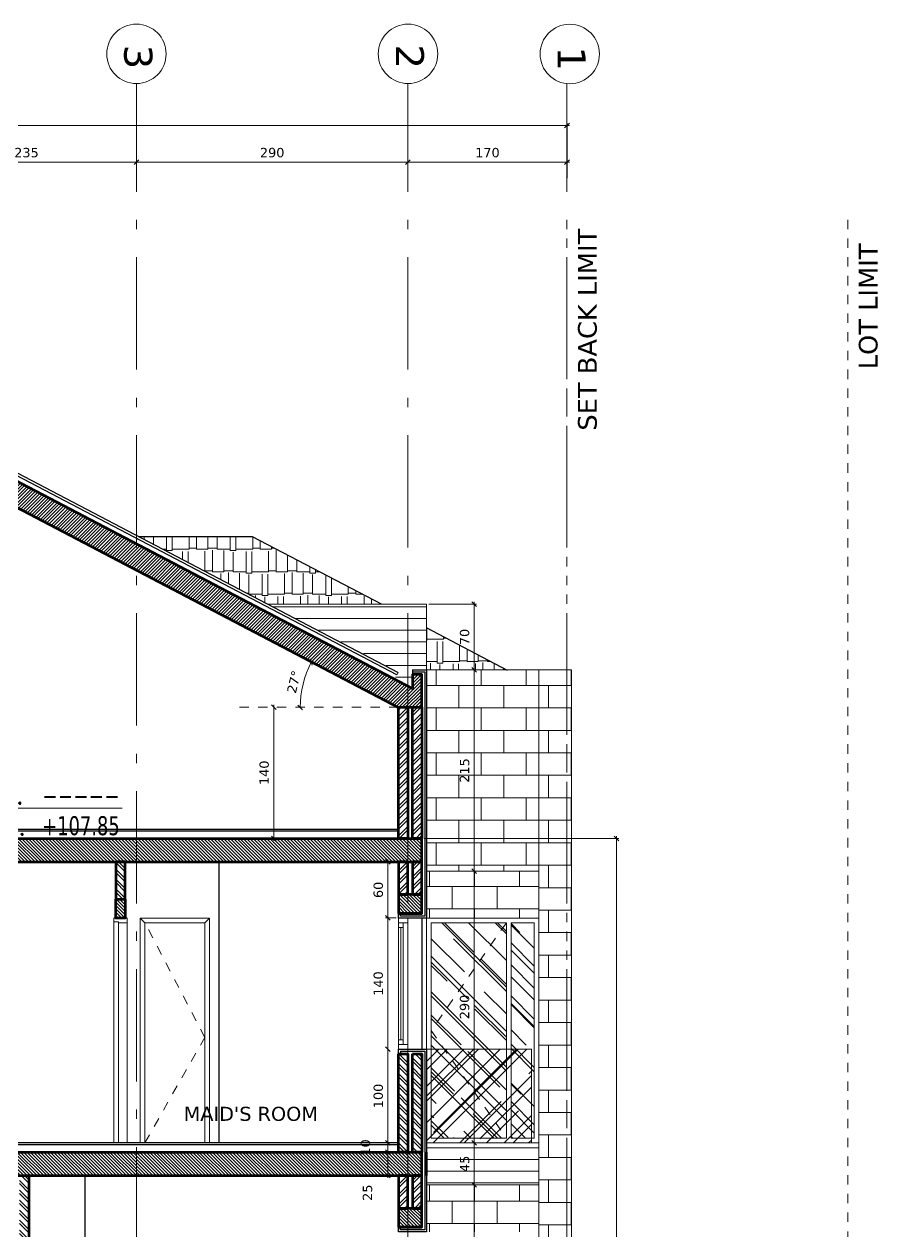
# Model space of a CAD drawing. Header units: inches. Extents: x -48 to 777, y -156 to 510.
# Drawn here: x 151.67 to 160.79, y 7.36 to 20.25 of the extents above; entities that cross this region are included whole.
import ezdxf
from ezdxf.enums import TextEntityAlignment as Align

# ---------------------------------------------------------------- set-up
doc = ezdxf.new("R2010")
doc.units = ezdxf.units.IN
doc.header["$MEASUREMENT"] = 0
for name, pattern in [('ACAD_ISO10W100', [18, 12, -3, 0, -3]), ('HIDDEN', [0.375, 0.25, -0.125]), ('NUHA', [1.45, 0.75, -0.25, 0.2, -0.25])]:
    doc.linetypes.add(name, pattern=pattern)
doc.layers.get('Defpoints').update_dxf_attribs({"lineweight": 5})
for name, color, linetype, lineweight in [('A-ANNOTATION', 34, 'Continuous', 5), ('A-AXIS ST', 251, 'ACAD_ISO10W100', 5), ('A-DIM', 9, 'Continuous', 5), ('A-DOORS', 38, 'Continuous', 20), ('A-HIDDEN', 254, 'HIDDEN', 5), ('A-PILLARS', 1, 'Continuous', 60), ('A-PROJECTION1', 6, 'Continuous', 30), ('A-SIGNS1', 20, 'Continuous', 15), ('A-SIGNS2', 30, 'Continuous', 15), ('A-TEXT', 50, 'Continuous', 15), ('A-WALLS', 7, 'Continuous', 60), ('A-WINDOWS', 4, 'Continuous', 20), ('C-STONE', 42, 'Continuous', 30), ('D-GLASS', 171, 'Continuous', 20), ('D-METAL', 156, 'Continuous', 20), ('D-STONE', 52, 'Continuous', 20), ('D-WOOD', 32, 'Continuous', 20), ('H-GLASS', 111, 'Continuous', 5), ('H-PILLARS', 61, 'Continuous', 5), ('H-WALLS', 51, 'Continuous', 5), ('H-WOOD', 26, 'Continuous', 5), ('Layer2', 4, 'Continuous', 20)]:
    doc.layers.add(name, color=color, linetype=linetype, lineweight=lineweight)
doc.layers.add('H-STONE', color=7, linetype='Continuous', lineweight=5, true_color=0xc8bd6a)
doc.layers.add('HH-DARK GREY', color=7, linetype='Continuous', lineweight=5, true_color=0x404040)
doc.styles.add('ROMAND', font='verdana.ttf')
doc.styles.add('ROMANS', font='romans__.ttf', dxfattribs={"height": 0.14})
doc.dimstyles.new('M-1.50', dxfattribs={"dimtxt": 0.1, "dimasz": 0.05, "dimexe": 0.025, "dimexo": 0.025, "dimgap": 0.05, "dimtad": 1, "dimlfac": 100, "dimrnd": 0.5, "dimzin": 9, "dimdsep": 46, "dimtxsty": 'ROMAND', "dimblk": 'OBLIQUE', "dimcen": 1, "dimdle": 0.025, "dimclrd": 256, "dimclre": 256, "dimclrt": 2, "dimadec": 0, "dimazin": 0, "dimtfac": 0.666667, "dimtmove": 2, "dimatfit": 3, "dimfxl": 0.04, "dimtolj": 1, "dimtzin": 5, "dimlwd": -1, "dimlwe": -1, "dimarcsym": 0})
pattern_1 = [(45, (-283.6008, -293.51525), (-0.053033009, 0.053033009), []), (45, (-283.565445, -293.51525), (-0.053033009, 0.053033009), [])]
pattern_2 = [(135, (-509.38157, 143.83294), (-0.053033009, -0.053033009), []), (135, (-509.38157, 143.8683), (-0.053033009, -0.053033009), [])]
pattern_3 = [(45, (0, -3.35), (-0.05303301, 0.05303301), []), (45, (0.035355, -3.35), (-0.05303301, 0.05303301), [])]

# ---------------------------------------------------------------- blocks, each defined once
blk = doc.blocks.new('_Oblique')
at = {"color": 0, "linetype": 'ByBlock', "lineweight": -2}
blk.add_line((-0.5, -0.5), (0.5, 0.5), dxfattribs=at)
blk = doc.blocks.new('*D877')
at = {"layer": 'A-DIM', "transparency": 16777216}
blk.add_line((155.554, 7.928), (155.554, 8.228), dxfattribs=at)
at = {"layer": 'Defpoints', "color": 0, "transparency": 16777216}
for p in [(155.554, 8.203), (155.554, 8.203), (155.554, 7.953)]:
    blk.add_point(p, dxfattribs=at)
at = {"layer": 'A-DIM', "transparency": 16777216, "xscale": 0.05, "yscale": 0.05, "zscale": 0.05}
for p, rotation in [((155.554, 8.203), 90), ((155.554, 7.953), 270)]:
    blk.add_blockref('_Oblique', p, dxfattribs=dict(at, rotation=rotation))
at = {"layer": 'A-DIM', "color": 2, "transparency": 16777216, "insert": (155.337, 7.77), "char_height": 0.1, "attachment_point": 5, "rotation": 90, "style": 'ROMAND'}
blk.add_mtext('\\A1;25', dxfattribs=at)
blk = doc.blocks.new('*D878')
at = {"layer": 'A-DIM', "transparency": 16777216}
for p, q in [((155.578, 8.303), (155.529, 8.303)), ((155.554, 8.178), (155.554, 8.328))]:
    blk.add_line(p, q, dxfattribs=at)
at = {"layer": 'Defpoints', "color": 0, "transparency": 16777216}
for p in [(155.554, 8.303), (155.603, 8.303), (155.554, 8.203)]:
    blk.add_point(p, dxfattribs=at)
at = {"layer": 'A-DIM', "transparency": 16777216, "xscale": 0.05, "yscale": 0.05, "zscale": 0.05}
for p, rotation in [((155.554, 8.303), 90), ((155.554, 8.203), 270)]:
    blk.add_blockref('_Oblique', p, dxfattribs=dict(at, rotation=rotation))
at = {"layer": 'A-DIM', "color": 2, "transparency": 16777216, "insert": (155.315, 8.253), "char_height": 0.1, "attachment_point": 5, "rotation": 90, "style": 'ROMAND'}
blk.add_mtext('\\A1;10', dxfattribs=at)
blk = doc.blocks.new('*D879')
at = {"layer": 'A-DIM', "transparency": 16777216}
blk.add_line((155.554, 8.278), (155.554, 9.328), dxfattribs=at)
at = {"layer": 'Defpoints', "color": 0, "transparency": 16777216}
for p in [(155.554, 9.303), (155.554, 9.303), (155.554, 8.303)]:
    blk.add_point(p, dxfattribs=at)
at = {"layer": 'A-DIM', "transparency": 16777216, "xscale": 0.05, "yscale": 0.05, "zscale": 0.05}
for p, rotation in [((155.554, 9.303), 90), ((155.554, 8.303), 270)]:
    blk.add_blockref('_Oblique', p, dxfattribs=dict(at, rotation=rotation))
at = {"layer": 'A-DIM', "color": 2, "transparency": 16777216, "insert": (155.452, 8.803), "char_height": 0.1, "attachment_point": 5, "rotation": 90, "style": 'ROMAND'}
blk.add_mtext('\\A1;100', dxfattribs=at)
blk = doc.blocks.new('*D880')
at = {"layer": 'A-DIM', "transparency": 16777216}
for p, q in [((155.643, 10.703), (155.529, 10.703)), ((155.554, 9.278), (155.554, 10.728))]:
    blk.add_line(p, q, dxfattribs=at)
at = {"layer": 'Defpoints', "color": 0, "transparency": 16777216}
for p in [(155.554, 10.703), (155.668, 10.703), (155.554, 9.303)]:
    blk.add_point(p, dxfattribs=at)
at = {"layer": 'A-DIM', "transparency": 16777216, "xscale": 0.05, "yscale": 0.05, "zscale": 0.05}
for p, rotation in [((155.554, 10.703), 90), ((155.554, 9.303), 270)]:
    blk.add_blockref('_Oblique', p, dxfattribs=dict(at, rotation=rotation))
at = {"layer": 'A-DIM', "color": 2, "transparency": 16777216, "insert": (155.452, 10.003), "char_height": 0.1, "attachment_point": 5, "rotation": 90, "style": 'ROMAND'}
blk.add_mtext('\\A1;140', dxfattribs=at)
blk = doc.blocks.new('*D881')
at = {"layer": 'A-DIM', "transparency": 16777216}
for p, q in [((155.554, 10.678), (155.554, 11.328)), ((155.643, 10.703), (155.529, 10.703))]:
    blk.add_line(p, q, dxfattribs=at)
at = {"layer": 'Defpoints', "color": 0, "transparency": 16777216}
for p in [(155.554, 11.303), (155.554, 11.303), (155.668, 10.703)]:
    blk.add_point(p, dxfattribs=at)
at = {"layer": 'A-DIM', "transparency": 16777216, "xscale": 0.05, "yscale": 0.05, "zscale": 0.05}
for p, rotation in [((155.554, 11.303), 90), ((155.554, 10.703), 270)]:
    blk.add_blockref('_Oblique', p, dxfattribs=dict(at, rotation=rotation))
at = {"layer": 'A-DIM', "color": 2, "transparency": 16777216, "insert": (155.452, 11.003), "char_height": 0.1, "attachment_point": 5, "rotation": 90, "style": 'ROMAND'}
blk.add_mtext('\\A1;60', dxfattribs=at)
blk = doc.blocks.new('*D592')
at = {"layer": 'A-DIM', "transparency": 16777216}
blk.add_line((154.335, 11.528), (154.335, 12.978), dxfattribs=at)
at = {"layer": 'Defpoints', "color": 0, "transparency": 16777216}
for p in [(154.335, 12.953), (154.335, 12.953), (154.335, 11.553)]:
    blk.add_point(p, dxfattribs=at)
at = {"layer": 'A-DIM', "transparency": 16777216, "xscale": 0.05, "yscale": 0.05, "zscale": 0.05}
for p, rotation in [((154.335, 12.953), 90), ((154.335, 11.553), 270)]:
    blk.add_blockref('_Oblique', p, dxfattribs=dict(at, rotation=rotation))
at = {"layer": 'A-DIM', "color": 2, "transparency": 16777216, "insert": (154.233, 12.253), "char_height": 0.1, "attachment_point": 5, "rotation": 90, "style": 'ROMAND'}
blk.add_mtext('\\A1;140', dxfattribs=at)
blk = doc.blocks.new('*D744')
at = {"layer": 'A-DIM', "transparency": 16777216}
for p, q in [((155.943, 11.553), (158.023, 11.553)), ((157.998, 11.578), (157.998, 1.528)), ((157.543, 1.553), (158.023, 1.553))]:
    blk.add_line(p, q, dxfattribs=at)
at = {"layer": 'Defpoints', "color": 0, "transparency": 16777216}
for p in [(155.918, 11.553), (157.518, 1.553), (157.998, 1.553)]:
    blk.add_point(p, dxfattribs=at)
at = {"layer": 'A-DIM', "transparency": 16777216, "xscale": 0.05, "yscale": 0.05, "zscale": 0.05}
for p, rotation in [((157.998, 11.553), 90), ((157.998, 1.553), 270)]:
    blk.add_blockref('_Oblique', p, dxfattribs=dict(at, rotation=rotation))
at = {"layer": 'A-DIM', "color": 2, "transparency": 16777216, "insert": (157.896, 6.553), "char_height": 0.1, "attachment_point": 5, "rotation": 90, "style": 'ROMAND'}
blk.add_mtext('\\A1;1000', dxfattribs=at)
blk = doc.blocks.new('*D765')
at = {"layer": 'A-DIM', "transparency": 16777216}
for p, q in [((155.993, 14.053), (156.501, 14.053)), ((156.476, 14.078), (156.476, 13.328)), ((155.993, 13.353), (156.501, 13.353))]:
    blk.add_line(p, q, dxfattribs=at)
at = {"layer": 'Defpoints', "color": 0, "transparency": 16777216}
for p in [(155.968, 14.053), (155.968, 13.353), (156.476, 13.353)]:
    blk.add_point(p, dxfattribs=at)
at = {"layer": 'A-DIM', "transparency": 16777216, "xscale": 0.05, "yscale": 0.05, "zscale": 0.05}
for p, rotation in [((156.476, 14.053), 90), ((156.476, 13.353), 270)]:
    blk.add_blockref('_Oblique', p, dxfattribs=dict(at, rotation=rotation))
at = {"layer": 'A-DIM', "color": 2, "transparency": 16777216, "insert": (156.374, 13.703), "char_height": 0.1, "attachment_point": 5, "rotation": 90, "style": 'ROMAND'}
blk.add_mtext('\\A1;70', dxfattribs=at)
blk = doc.blocks.new('*D766')
at = {"layer": 'A-DIM', "transparency": 16777216}
for p, q in [((155.993, 13.353), (156.501, 13.353)), ((156.476, 13.378), (156.476, 11.178)), ((156.658, 11.203), (156.451, 11.203))]:
    blk.add_line(p, q, dxfattribs=at)
at = {"layer": 'Defpoints', "color": 0, "transparency": 16777216}
for p in [(155.968, 13.353), (156.476, 11.203), (156.683, 11.203)]:
    blk.add_point(p, dxfattribs=at)
at = {"layer": 'A-DIM', "transparency": 16777216, "xscale": 0.05, "yscale": 0.05, "zscale": 0.05}
for p, rotation in [((156.476, 13.353), 90), ((156.476, 11.203), 270)]:
    blk.add_blockref('_Oblique', p, dxfattribs=dict(at, rotation=rotation))
at = {"layer": 'A-DIM', "color": 2, "transparency": 16777216, "insert": (156.374, 12.278), "char_height": 0.1, "attachment_point": 5, "rotation": 90, "style": 'ROMAND'}
blk.add_mtext('\\A1;215', dxfattribs=at)
blk = doc.blocks.new('*D767')
at = {"layer": 'A-DIM', "transparency": 16777216}
for p, q in [((156.476, 11.228), (156.476, 8.278)), ((156.658, 11.203), (156.451, 11.203)), ((156.631, 8.303), (156.451, 8.303))]:
    blk.add_line(p, q, dxfattribs=at)
at = {"layer": 'Defpoints', "color": 0, "transparency": 16777216}
for p in [(156.683, 11.203), (156.476, 8.303), (156.656, 8.303)]:
    blk.add_point(p, dxfattribs=at)
at = {"layer": 'A-DIM', "transparency": 16777216, "xscale": 0.05, "yscale": 0.05, "zscale": 0.05}
for p, rotation in [((156.476, 11.203), 90), ((156.476, 8.303), 270)]:
    blk.add_blockref('_Oblique', p, dxfattribs=dict(at, rotation=rotation))
at = {"layer": 'A-DIM', "color": 2, "transparency": 16777216, "insert": (156.374, 9.753), "char_height": 0.1, "attachment_point": 5, "rotation": 90, "style": 'ROMAND'}
blk.add_mtext('\\A1;290', dxfattribs=at)
blk = doc.blocks.new('*D768')
at = {"layer": 'A-DIM', "transparency": 16777216}
for p, q in [((156.631, 8.303), (156.451, 8.303)), ((156.476, 8.328), (156.476, 7.828)), ((156.628, 7.853), (156.451, 7.853))]:
    blk.add_line(p, q, dxfattribs=at)
at = {"layer": 'Defpoints', "color": 0, "transparency": 16777216}
for p in [(156.656, 8.303), (156.476, 7.853), (156.653, 7.853)]:
    blk.add_point(p, dxfattribs=at)
at = {"layer": 'A-DIM', "transparency": 16777216, "xscale": 0.05, "yscale": 0.05, "zscale": 0.05}
for p, rotation in [((156.476, 8.303), 90), ((156.476, 7.853), 270)]:
    blk.add_blockref('_Oblique', p, dxfattribs=dict(at, rotation=rotation))
at = {"layer": 'A-DIM', "color": 2, "transparency": 16777216, "insert": (156.375, 8.078), "char_height": 0.1, "attachment_point": 5, "rotation": 90, "style": 'ROMAND'}
blk.add_mtext('\\A1;45', dxfattribs=at)
blk = doc.blocks.new('*D769')
at = {"layer": 'A-DIM', "transparency": 16777216}
for p, q in [((156.476, 7.878), (156.476, 5.928)), ((156.628, 7.853), (156.451, 7.853)), ((156.634, 5.953), (156.451, 5.953))]:
    blk.add_line(p, q, dxfattribs=at)
at = {"layer": 'Defpoints', "color": 0, "transparency": 16777216}
for p in [(156.653, 7.853), (156.476, 5.953), (156.659, 5.953)]:
    blk.add_point(p, dxfattribs=at)
at = {"layer": 'A-DIM', "transparency": 16777216, "xscale": 0.05, "yscale": 0.05, "zscale": 0.05}
for p, rotation in [((156.476, 7.853), 90), ((156.476, 5.953), 270)]:
    blk.add_blockref('_Oblique', p, dxfattribs=dict(at, rotation=rotation))
at = {"layer": 'A-DIM', "color": 2, "transparency": 16777216, "insert": (156.374, 6.903), "char_height": 0.1, "attachment_point": 5, "rotation": 90, "style": 'ROMAND'}
blk.add_mtext('\\A1;190', dxfattribs=at)
blk = doc.blocks.new('*D826')
at = {"layer": 'A-DIM', "transparency": 16777216}
for p, q in [((150.493, 18.772), (152.893, 18.772)), ((150.518, 18.632), (150.518, 18.797)), ((152.868, 18.632), (152.868, 18.797))]:
    blk.add_line(p, q, dxfattribs=at)
at = {"layer": 'Defpoints', "color": 0, "transparency": 16777216}
for p in [(152.868, 18.772), (150.518, 18.607), (152.868, 18.607)]:
    blk.add_point(p, dxfattribs=at)
at = {"layer": 'A-DIM', "transparency": 16777216, "xscale": 0.05, "yscale": 0.05, "zscale": 0.05, "rotation": 180}
blk.add_blockref('_Oblique', (150.518, 18.772), dxfattribs=at)
at = {"layer": 'A-DIM', "transparency": 16777216, "xscale": 0.05, "yscale": 0.05, "zscale": 0.05}
blk.add_blockref('_Oblique', (152.868, 18.772), dxfattribs=at)
at = {"layer": 'A-DIM', "color": 2, "transparency": 16777216, "insert": (151.693, 18.874), "char_height": 0.1, "attachment_point": 5, "style": 'ROMAND'}
blk.add_mtext('\\A1;235', dxfattribs=at)
blk = doc.blocks.new('*D827')
at = {"layer": 'A-DIM', "transparency": 16777216}
for p, q in [((152.843, 18.772), (155.793, 18.772)), ((152.868, 18.632), (152.868, 18.797)), ((155.768, 18.65), (155.768, 18.797))]:
    blk.add_line(p, q, dxfattribs=at)
at = {"layer": 'Defpoints', "color": 0, "transparency": 16777216}
for p in [(155.768, 18.772), (152.868, 18.607), (155.768, 18.625)]:
    blk.add_point(p, dxfattribs=at)
at = {"layer": 'A-DIM', "transparency": 16777216, "xscale": 0.05, "yscale": 0.05, "zscale": 0.05, "rotation": 180}
blk.add_blockref('_Oblique', (152.868, 18.772), dxfattribs=at)
at = {"layer": 'A-DIM', "transparency": 16777216, "xscale": 0.05, "yscale": 0.05, "zscale": 0.05}
blk.add_blockref('_Oblique', (155.768, 18.772), dxfattribs=at)
at = {"layer": 'A-DIM', "color": 2, "transparency": 16777216, "insert": (154.318, 18.874), "char_height": 0.1, "attachment_point": 5, "style": 'ROMAND'}
blk.add_mtext('\\A1;290', dxfattribs=at)
blk = doc.blocks.new('*D828')
at = {"layer": 'A-DIM', "transparency": 16777216}
for p, q in [((155.743, 18.772), (157.493, 18.772)), ((155.768, 18.65), (155.768, 18.797)), ((157.468, 18.603), (157.468, 18.797))]:
    blk.add_line(p, q, dxfattribs=at)
at = {"layer": 'Defpoints', "color": 0, "transparency": 16777216}
for p in [(157.468, 18.772), (155.768, 18.625), (157.468, 18.578)]:
    blk.add_point(p, dxfattribs=at)
at = {"layer": 'A-DIM', "transparency": 16777216, "xscale": 0.05, "yscale": 0.05, "zscale": 0.05, "rotation": 180}
blk.add_blockref('_Oblique', (155.768, 18.772), dxfattribs=at)
at = {"layer": 'A-DIM', "transparency": 16777216, "xscale": 0.05, "yscale": 0.05, "zscale": 0.05}
blk.add_blockref('_Oblique', (157.468, 18.772), dxfattribs=at)
at = {"layer": 'A-DIM', "color": 2, "transparency": 16777216, "insert": (156.618, 18.874), "char_height": 0.1, "attachment_point": 5, "style": 'ROMAND'}
blk.add_mtext('\\A1;170', dxfattribs=at)
blk = doc.blocks.new('*D829')
at = {"layer": 'A-DIM', "transparency": 16777216}
for p, q in [((157.493, 19.165), (139.793, 19.165)), ((139.818, 18.434), (139.818, 19.19)), ((157.468, 18.603), (157.468, 19.19))]:
    blk.add_line(p, q, dxfattribs=at)
at = {"layer": 'Defpoints', "color": 0, "transparency": 16777216}
for p in [(139.818, 19.165), (157.468, 18.578), (139.818, 18.409)]:
    blk.add_point(p, dxfattribs=at)
at = {"layer": 'A-DIM', "transparency": 16777216, "xscale": 0.05, "yscale": 0.05, "zscale": 0.05, "rotation": 180}
blk.add_blockref('_Oblique', (139.818, 19.165), dxfattribs=at)
at = {"layer": 'A-DIM', "transparency": 16777216, "xscale": 0.05, "yscale": 0.05, "zscale": 0.05}
blk.add_blockref('_Oblique', (157.468, 19.165), dxfattribs=at)
at = {"layer": 'A-DIM', "color": 2, "transparency": 16777216, "insert": (148.643, 19.267), "char_height": 0.1, "attachment_point": 5, "style": 'ROMAND'}
blk.add_mtext('\\A1;1765', dxfattribs=at)
blk = doc.blocks.new('GXFHGCGFCD')
at = {"layer": 'A-SIGNS1', "linetype": 'NUHA'}
h = blk.add_hatch(color=256, dxfattribs=at)
h.paths.add_polyline_path([(90.382, 61.33), (90.382, 61.17), (90.542, 61.17, 0.414214)])
h.paths.add_polyline_path([(90.382, 61.17), (90.222, 61.17, 0.414214), (90.382, 61.01)])
at = {"layer": 'A-SIGNS1'}
for p, q in [((90.382, 60.914), (90.382, 61.426)), ((90.126, 61.17), (91.79, 61.17))]:
    blk.add_line(p, q, dxfattribs=at)
blk.add_circle((90.382, 61.17), 0.16, dxfattribs=at)
blk = doc.blocks.new('DGXFHXFGDFD')
at = {"layer": 'A-SIGNS1'}
blk.add_blockref('GXFHGCGFCD', (0, 0), dxfattribs=at)
at = {"layer": 'A-SIGNS2', "linetype": 'NUHA', "style": 'ROMANS'}
for s, p in [('F.L.', (90.583, 61.203)), ('C.L.', (90.583, 60.941))]:
    blk.add_text(s, height=0.16, dxfattribs=at).set_placement(p)
at = {"layer": 'A-SIGNS2', "style": 'ROMANS', "width": 0.910135, "flags": 4}
for tag, p, p2 in [('NIV.FINI', (91.116, 61.203), (91.79, 61.203)), ('NIV.BETON', (91.116, 60.941), (91.79, 60.941))]:
    blk.add_attdef(tag, text='', height=0.16, dxfattribs=at).set_placement(p, p2, align=Align.FIT)
blk = doc.blocks.new('*D952')
at = {"layer": 'A-DIM', "transparency": 16777216}
blk.add_arc((155.668, 12.951), 1.05, 152.5785, 180, dxfattribs=at)
at = {"layer": 'Defpoints', "color": 0, "transparency": 16777216}
for p in [(152.365, 14.665), (154.671, 13.28), (153.886, 12.951), (155.671, 12.951), (155.671, 12.95)]:
    blk.add_point(p, dxfattribs=at)
at = {"layer": 'A-DIM', "transparency": 16777216, "xscale": 0.05, "yscale": 0.05, "zscale": 0.05}
for p, rotation in [((154.736, 13.435), 62.57847216336022), ((154.618, 12.951), 269.9999999999999)]:
    blk.add_blockref('_Oblique', p, dxfattribs=dict(at, rotation=rotation))
at = {"layer": 'A-DIM', "color": 2, "transparency": 16777216, "insert": (154.55, 13.224), "char_height": 0.1, "attachment_point": 5, "rotation": 76.2892, "style": 'ROMAND'}
blk.add_mtext('\\A1;27°', dxfattribs=at)

msp = doc.modelspace()

# ---------------------------------------------------------------- hatches: boundary and pattern name
at = {"layer": 'H-GLASS'}
h = msp.add_hatch(dxfattribs=at)
h.set_pattern_fill('AR-RROOF', color=256, scale=0.3, angle=135)
h.paths.add_polyline_path([(156.01773, 8.35252), (156.01773, 10.65252), (156.81991, 10.65252), (156.81991, 8.35252)])
h = msp.add_hatch(dxfattribs=at)
h.set_pattern_fill('AR-RROOF', color=256, scale=0.3, angle=135)
h.set_pattern_definition([(135, (0, 6.7), (-0.6788225, 0.25455844), [4.5, -0.6, 1.5, -0.3]), (135, (-0.3882, 6.87607), (-0.0700036, -0.4942676), [0.9, -0.099, 1.8, -0.225]), (135, (-0.28638, 6.62575), (-1.24521504, 0.96095812), [2.4, -0.42, 1.2, -0.3])])
h.paths.add_polyline_path([(156.86991, 10.65252), (157.11773, 10.65252), (157.11773, 8.35252), (156.86991, 8.35252)])
h = msp.add_hatch(dxfattribs=at)
h.set_pattern_fill('AR-RROOF', color=256, scale=0.3, angle=45)
h.paths.add_polyline_path([(157.08773, 9.30252), (155.96773, 9.30252), (155.96773, 8.30252), (157.08773, 8.30252)])
at = {"layer": 'H-PILLARS'}
h = msp.add_hatch(dxfattribs=at)
h.set_pattern_fill('ANSI31', color=256, scale=0.2)
h.set_pattern_definition([(45, (0, 97.13333), (-0.0176776695, 0.0176776695), [])])
h.paths.add_polyline_path([(146.51773, 14.6), (146.51773, 14.88218), (143.36773, 13.23332), (143.36773, 12.95252), (143.37036, 12.95252)])
h.paths.add_polyline_path([(143.36773, 13.23332), (143.21773, 13.1548), (143.21773, 13.30252), (143.11773, 13.30252), (143.11773, 12.95252), (143.36773, 12.95252)])
h.paths.add_polyline_path([(148.51773, 15.64689), (148.51773, 15.92907), (146.51773, 14.88218), (146.51773, 14.6)])
h.paths.add_polyline_path([(149.51773, 16.17034), (150.51773, 15.64689), (150.51773, 15.92907), (149.51773, 16.45252), (148.51773, 15.92907), (148.51773, 15.64689)])
h.paths.add_polyline_path([(150.51773, 15.92907), (150.51773, 15.64689), (152.86773, 14.41679), (152.86773, 14.69897)])
h.paths.add_polyline_path([(152.86773, 14.69897), (152.86773, 14.41679), (155.6651, 12.95252), (155.76773, 12.95252), (155.76773, 13.18097)])
h.paths.add_polyline_path([(155.91773, 13.30252), (155.81773, 13.30252), (155.81773, 13.1548), (155.76773, 13.18097), (155.76773, 12.95252), (155.91773, 12.95252)])
h.paths.add_polyline_path([(147.61219, 15.17289), (147.84963, 15.29718), (147.88617, 15.31568), (147.79991, 15.27178)], flags=17)
h = msp.add_hatch(dxfattribs=at)
h.set_pattern_fill('ANSI31', color=256, scale=0.2, angle=90)
h.set_pattern_definition([(135, (-477.768862, 58.306158), (-0.0176776695, -0.0176776695), [])])
h.paths.add_polyline_path([(155.91773, 11.55252), (143.11773, 11.55252), (143.11773, 11.30252), (155.91773, 11.30252)])
h = msp.add_hatch(dxfattribs=at)
h.set_pattern_fill('ANSI31', color=256, scale=0.2, angle=90)
h.set_pattern_definition([(135, (-477.768862, 58.306158), (-0.0176776695, -0.0176776695), [])])
h.paths.add_polyline_path([(155.91773, 11.55252), (143.11773, 11.55252), (143.11773, 11.30252), (155.91773, 11.30252)])
h = msp.add_hatch(dxfattribs=at)
h.set_pattern_fill('ANSI31', color=256, scale=0.2, angle=90)
h.paths.add_polyline_path([(155.66773, 10.75252), (155.91773, 10.75252), (155.91773, 10.95252), (155.66773, 10.95252)])
h = msp.add_hatch(dxfattribs=at)
h.set_pattern_fill('ANSI31', color=256, scale=0.2, angle=90)
h.set_pattern_definition([(135, (-675.768862, 65.006158), (-0.0176776695, -0.0176776695), [])])
h.paths.add_polyline_path([(152.74773, 10.90252), (152.64773, 10.90252), (152.64773, 10.70252), (152.74773, 10.70252)])
h = msp.add_hatch(dxfattribs=at)
h.set_pattern_fill('ANSI31', color=256, scale=0.2, angle=90)
h.set_pattern_definition([(135, (-576.768862, 58.306158), (-0.0176776695, -0.0176776695), [])])
h.paths.add_polyline_path([(155.91773, 8.20252), (143.11773, 8.20252), (143.11773, 7.95252), (155.91773, 7.95252)])
h = msp.add_hatch(dxfattribs=at)
h.set_pattern_fill('ANSI31', color=256, scale=0.2, angle=90)
h.set_pattern_definition([(135, (0, -3.35), (-0.0176776695, -0.0176776695), [])])
h.paths.add_polyline_path([(155.66773, 7.40252), (155.91773, 7.40252), (155.91773, 7.60252), (155.66773, 7.60252)])
at = {"layer": 'H-STONE'}
h = msp.add_hatch(dxfattribs=at)
h.set_pattern_fill('AR-B816', color=256, scale=0.03)
h.set_pattern_definition([(0, (-675.76886, 58.30616), (0, 0.24), []), (90, (-675.76886, 58.30616), (-0.24, 0.24), [0.24, -0.24])])
h.paths.add_polyline_path([(157.51773, 13.35252), (155.96773, 13.35252), (155.96773, 11.20252), (157.16773, 11.20252), (157.16773, 1.50252), (157.51773, 1.50252)])
h = msp.add_hatch(dxfattribs=at)
h.set_pattern_fill('AR-B816', color=256, scale=0.03)
h.paths.add_polyline_path([(157.16773, 10.70252), (157.16773, 11.20252), (155.96773, 11.20252), (155.96773, 10.99919), (155.96773, 10.70252)])
h = msp.add_hatch(dxfattribs=at)
h.set_pattern_fill('AR-B816', color=256, scale=0.03)
h.paths.add_polyline_path([(155.96773, 7.85252), (155.96773, 7.35252), (157.16773, 7.35252), (157.16773, 7.85252)])
at = {"layer": 'H-WALLS'}
h = msp.add_hatch(dxfattribs=at)
h.set_pattern_fill('ANSI32', color=256, scale=0.2)
h.set_pattern_definition(pattern_1)
h.paths.add_polyline_path([(155.66773, 12.95252), (155.76773, 12.95252), (155.76773, 11.55252), (155.66773, 11.55252)])
h = msp.add_hatch(dxfattribs=at)
h.set_pattern_fill('ANSI32', color=256, scale=0.2)
h.set_pattern_definition(pattern_1)
h.paths.add_polyline_path([(155.81773, 12.95252), (155.91773, 12.95252), (155.91773, 11.55252), (155.81773, 11.55252)])
h = msp.add_hatch(dxfattribs=at)
h.set_pattern_fill('ANSI32', color=256, scale=0.2, angle=90)
h.set_pattern_definition([(135, (-675.76886, 65.00616), (-0.0530330086, -0.0530330086), []), (135, (-675.76886, 65.04151), (-0.0530330086, -0.0530330086), [])])
h.paths.add_polyline_path([(152.74773, 11.30252), (152.64773, 11.30252), (152.64773, 10.90252), (152.74773, 10.90252)])
h = msp.add_hatch(dxfattribs=at)
h.set_pattern_fill('ANSI32', color=256, scale=0.2)
h.paths.add_polyline_path([(155.66773, 10.95252), (155.76773, 10.95252), (155.76773, 11.30252), (155.66773, 11.30252)])
h = msp.add_hatch(dxfattribs=at)
h.set_pattern_fill('ANSI32', color=256, scale=0.2)
h.paths.add_polyline_path([(155.81773, 10.95252), (155.91773, 10.95252), (155.91773, 11.30252), (155.81773, 11.30252)])
h = msp.add_hatch(dxfattribs=at)
h.set_pattern_fill('ANSI32', color=256, scale=0.2, angle=90)
h.set_pattern_definition(pattern_2)
h.paths.add_polyline_path([(155.66773, 9.25252), (155.76773, 9.25252), (155.76773, 8.20252), (155.66773, 8.20252)])
h = msp.add_hatch(dxfattribs=at)
h.set_pattern_fill('ANSI32', color=256, scale=0.2, angle=90)
h.set_pattern_definition(pattern_2)
h.paths.add_polyline_path([(155.81773, 9.25252), (155.91773, 9.25252), (155.91773, 8.20252), (155.81773, 8.20252)])
h = msp.add_hatch(dxfattribs=at)
h.set_pattern_fill('ANSI32', color=256, scale=0.2, angle=90)
h.set_pattern_definition([(135, (-671.46886, 61.65616), (-0.0530330086, -0.0530330086), []), (135, (-671.46886, 61.69151), (-0.0530330086, -0.0530330086), [])])
h.paths.add_polyline_path([(151.71773, 7.95252), (151.61773, 7.95252), (151.61773, 4.85252), (151.71773, 4.85252)])
h = msp.add_hatch(dxfattribs=at)
h.set_pattern_fill('ANSI32', color=256, scale=0.2)
h.set_pattern_definition(pattern_3)
h.paths.add_polyline_path([(155.66773, 7.60252), (155.76773, 7.60252), (155.76773, 7.95252), (155.66773, 7.95252)])
h = msp.add_hatch(dxfattribs=at)
h.set_pattern_fill('ANSI32', color=256, scale=0.2)
h.set_pattern_definition(pattern_3)
h.paths.add_polyline_path([(155.81773, 7.60252), (155.91773, 7.60252), (155.91773, 7.95252), (155.81773, 7.95252)])
at = {"layer": 'H-WOOD'}
h = msp.add_hatch(dxfattribs=at)
h.set_pattern_fill('ANSI31', color=256, angle=135)
h.set_pattern_definition([(180, (0, 0.4), (-3e-17, -0.125), [])])
h.paths.add_polyline_path([(155.66773, 13.33222), (155.65289, 13.30614), (155.62816, 13.26269), (155.81773, 13.1548), (155.81773, 13.30252), (155.81773, 13.33252), (155.81773, 13.35252), (155.96773, 13.35252), (155.96773, 14.05252), (154.27523, 14.05252)])
h = msp.add_hatch(dxfattribs=at)
h.set_pattern_fill('ANSI31', color=256, angle=135)
h.paths.add_polyline_path([(155.96773, 8.30252), (155.96773, 7.85252), (157.16773, 7.85252), (157.16773, 8.30252)])
at = {"layer": 'HH-DARK GREY'}
h = msp.add_hatch(dxfattribs=at)
h.set_pattern_fill('AR-RSHKE', color=256, scale=0.02, angle=360)
h.paths.add_polyline_path([(154.10776, 14.77314), (152.89855, 14.77314), (154.27523, 14.05252), (155.48444, 14.05252)])
h = msp.add_hatch(dxfattribs=at)
h.set_pattern_fill('AR-RSHKE', color=256, scale=0.02, angle=360)
h.paths.add_polyline_path([(155.96773, 13.79954), (155.96773, 13.35252), (156.82173, 13.35252)])

# ---------------------------------------------------------------- linework, layer by layer
at = {"layer": 'A-ANNOTATION'}
for centre in [(152.86773, 19.92908), (155.76942, 19.92908), (157.49763, 19.92767)]:
    msp.add_circle(centre, 0.31723, dxfattribs=at)
at = {"layer": 'A-AXIS ST', "ltscale": 0.1}
for p, q in [((152.86773, -6.24262), (152.86773, 19.61185)), ((155.76773, -6.24262), (155.76773, 19.61185)), ((157.46773, -6.24262), (157.46773, 19.61185))]:
    msp.add_line(p, q, dxfattribs=at)
at = {"layer": 'A-DOORS'}
for p, q in [((152.76773, 10.65252), (152.76773, 10.70252)), ((152.90773, 10.70252), (152.90773, 8.30252)), ((153.64773, 10.70252), (152.90773, 10.70252)), ((152.95773, 10.65252), (152.90773, 10.70252)), ((153.59773, 10.65252), (153.64773, 10.70252)), ((153.64773, 10.70252), (153.64773, 8.30252)), ((156.86991, 10.70252), (155.96773, 10.70252))]:
    msp.add_line(p, q, dxfattribs=at)
for points in [[(152.76773, 10.70252), (152.62773, 10.70252), (152.62773, 10.66252), (152.67773, 10.66252), (152.67773, 10.65252), (152.76773, 10.65252)], [(152.67773, 8.30252), (152.67773, 10.66252), (152.62773, 10.66252), (152.62773, 8.30252)], [(152.76773, 8.30252), (152.76773, 10.65252), (152.67773, 10.65252), (152.67773, 8.30252)]]:
    msp.add_lwpolyline(points, dxfattribs=at)
msp.add_lwpolyline([(153.59773, 10.65252), (152.95773, 10.65252), (152.95773, 8.30252), (153.59773, 8.30252)], close=True, dxfattribs=at)
at = {"layer": 'A-HIDDEN', "ltscale": 0.4}
for p, q in [((157.46773, 18.15725), (157.46773, -6.77526)), ((160.46773, 18.15725), (160.46773, -6.77526)), ((155.66773, 12.95252), (153.88341, 12.95252))]:
    msp.add_line(p, q, dxfattribs=at)
for points in [[(152.95773, 8.30252), (153.59773, 9.42752), (152.95773, 10.65252)], [(156.81991, 10.65252), (156.01773, 9.50252), (156.81991, 8.35252)]]:
    msp.add_lwpolyline(points, dxfattribs=at)
at = {"layer": 'A-PILLARS'}
for p, q in [((149.51773, 16.17034), (155.66773, 12.95114)), ((143.11773, 11.55252), (155.91773, 11.55252)), ((143.11773, 11.55252), (155.91773, 11.55252)), ((155.91773, 11.30252), (155.91773, 11.55252)), ((143.11773, 11.30252), (155.91773, 11.30252)), ((143.11773, 11.30252), (155.91773, 11.30252)), ((155.91773, 10.75252), (155.66773, 10.75252)), ((143.11773, 8.20252), (155.91773, 8.20252)), ((155.91773, 7.95252), (155.91773, 8.20252)), ((155.91773, 7.95252), (155.91773, 8.20252)), ((155.91773, 7.95252), (155.91773, 8.20252)), ((155.96773, 7.95252), (155.96773, 8.20252)), ((143.11773, 7.95252), (155.91773, 7.95252)), ((155.91773, 7.40252), (155.66773, 7.40252))]:
    msp.add_line(p, q, dxfattribs=at)
for points in [[(143.21773, 13.1548), (149.51773, 16.45252), (155.81773, 13.1548)], [(155.66773, 12.95252), (155.91773, 12.95252), (155.91773, 13.30252), (155.81773, 13.30252), (155.81773, 13.1548)]]:
    msp.add_lwpolyline(points, dxfattribs=at)
for points in [[(155.66773, 10.75252), (155.91773, 10.75252), (155.91773, 10.95252), (155.66773, 10.95252)], [(152.64773, 10.90252), (152.74773, 10.90252), (152.74773, 10.70252), (152.64773, 10.70252)], [(155.66773, 7.40252), (155.91773, 7.40252), (155.91773, 7.60252), (155.66773, 7.60252)]]:
    msp.add_lwpolyline(points, close=True, dxfattribs=at)
at = {"layer": 'A-PROJECTION1'}
for p, q in [((153.74773, 11.30252), (153.74773, 8.30252)), ((155.91773, 10.70252), (155.91773, 9.30252)), ((152.31773, 7.95252), (152.31773, 4.95252))]:
    msp.add_line(p, q, dxfattribs=at)
at = {"layer": 'A-WALLS'}
msp.add_line((151.71773, 7.95252), (151.71773, 4.85252), dxfattribs=at)
at = {"layer": 'A-WALLS', "linetype": 'Continuous'}
for points in [[(155.66773, 12.95252), (155.76773, 12.95252), (155.76773, 11.55252), (155.66773, 11.55252)], [(155.81773, 12.95252), (155.91773, 12.95252), (155.91773, 11.55252), (155.81773, 11.55252)], [(155.66773, 10.95252), (155.76773, 10.95252), (155.76773, 11.30252), (155.66773, 11.30252)], [(155.81773, 10.95252), (155.91773, 10.95252), (155.91773, 11.30252), (155.81773, 11.30252)], [(155.66773, 7.60252), (155.76773, 7.60252), (155.76773, 7.95252), (155.66773, 7.95252)], [(155.81773, 7.60252), (155.91773, 7.60252), (155.91773, 7.95252), (155.81773, 7.95252)]]:
    msp.add_lwpolyline(points, close=True, dxfattribs=at)
at = {"layer": 'A-WALLS'}
for points in [[(152.64773, 10.90252), (152.74773, 10.90252), (152.74773, 11.30252), (152.64773, 11.30252)], [(155.66773, 9.25252), (155.76773, 9.25252), (155.76773, 8.20252), (155.66773, 8.20252)], [(155.81773, 9.25252), (155.91773, 9.25252), (155.91773, 8.20252), (155.81773, 8.20252)]]:
    msp.add_lwpolyline(points, close=True, dxfattribs=at)
at = {"layer": 'A-WINDOWS'}
for points in [[(155.96773, 10.70252), (157.16773, 10.70252), (157.16773, 8.30252), (155.96773, 8.30252)], [(156.01773, 8.35252), (156.01773, 10.65252), (156.81991, 10.65252), (156.81991, 8.35252)], [(156.86991, 10.65252), (157.11773, 10.65252), (157.11773, 8.35252), (156.86991, 8.35252)]]:
    msp.add_lwpolyline(points, close=True, dxfattribs=at)
at = {"layer": 'C-STONE'}
for p, q in [((155.81773, 13.33252), (155.81773, 13.30252)), ((143.36773, 11.65252), (155.66773, 11.65252)), ((143.36773, 11.63252), (155.66773, 11.63252)), ((152.76773, 10.70252), (152.62773, 10.70252)), ((155.68773, 9.28252), (155.68773, 9.25252)), ((155.71773, 9.25252), (155.66773, 9.25252)), ((155.66773, 8.30252), (148.71773, 8.30252)), ((155.66773, 8.28252), (148.71773, 8.28252))]:
    msp.add_line(p, q, dxfattribs=at)
for points in [[(155.64911, 13.2995), (149.51773, 16.50895), (143.38635, 13.2995), (143.3715, 13.32559), (149.51773, 16.54281), (155.66396, 13.32559)], [(155.48444, 14.05252), (154.10776, 14.77314), (152.89855, 14.77314)], [(156.83388, 13.34616), (155.96773, 13.79954)], [(155.81773, 13.35252), (155.96773, 13.35252), (155.96773, 10.99919)], [(155.81773, 13.35252), (155.81773, 13.33252), (155.94773, 13.33252), (155.94773, 10.99919)], [(155.96773, 11.60252), (155.96773, 10.70252), (155.66773, 10.70252), (155.66773, 10.75252)], [(155.94773, 11.60252), (155.94773, 10.72252), (155.68773, 10.72252), (155.68773, 10.75252)], [(155.66773, 9.25252), (155.66773, 9.30252), (155.96773, 9.30252), (155.96773, 7.35252), (155.66773, 7.35252), (155.66773, 7.40252)], [(155.68773, 9.28252), (155.94773, 9.28252), (155.94773, 7.37252), (155.68773, 7.37252), (155.68773, 7.40252)], [(155.66773, 8.20252), (155.66773, 8.20252), (155.71773, 8.20252)]]:
    msp.add_lwpolyline(points, dxfattribs=at)
at = {"layer": 'D-GLASS'}
msp.add_lwpolyline([(157.08773, 9.30252), (155.96773, 9.30252), (155.96773, 8.30252), (157.08773, 8.30252)], close=True, dxfattribs=at)
at = {"layer": 'D-METAL'}
msp.add_line((155.69273, 9.40252), (155.69273, 10.60252), dxfattribs=at)
for points in [[(155.66773, 10.65252), (155.66773, 10.70252), (155.76773, 10.70252), (155.76773, 10.65252)], [(155.71773, 10.60252), (155.66773, 10.60252), (155.66773, 10.65252), (155.71773, 10.65252)], [(155.66773, 10.60252), (155.71773, 10.60252), (155.71773, 9.40252), (155.66773, 9.40252)], [(155.76773, 9.35252), (155.71773, 9.35252), (155.71773, 10.65252), (155.76773, 10.65252)], [(155.71773, 9.40252), (155.66773, 9.40252), (155.66773, 9.35252), (155.71773, 9.35252)], [(155.66773, 9.35252), (155.66773, 9.30252), (155.76773, 9.30252), (155.76773, 9.35252)]]:
    msp.add_lwpolyline(points, close=True, dxfattribs=at)
at = {"layer": 'D-STONE'}
for p, q in [((155.81773, 13.35252), (157.51773, 13.35252)), ((157.16773, 11.20252), (157.16773, 13.35252)), ((157.51773, 13.35252), (157.51773, 1.50252))]:
    msp.add_line(p, q, dxfattribs=at)
msp.add_lwpolyline([(157.16773, 1.50252), (157.16773, 11.20252), (155.96773, 11.20252)], dxfattribs=at)
at = {"layer": 'D-WOOD'}
for p, q in [((155.96773, 8.30252), (157.16773, 8.30252)), ((155.96773, 7.85252), (157.16773, 7.85252))]:
    msp.add_line(p, q, dxfattribs=at)
msp.add_lwpolyline([(155.96773, 13.35252), (155.96773, 14.05252), (154.27523, 14.05252)], dxfattribs=at)
at = {"layer": 'Layer2'}
msp.add_line((155.66396, 13.32559), (155.64911, 13.2995), dxfattribs=at)

# ---------------------------------------------------------------- block references
at = {"layer": 'A-SIGNS1'}
ref = msp.add_blockref('DGXFHXFGDFD', (36.39933, -65.63784), dxfattribs=dict(at, xscale=1.267200000000003, yscale=1.267200000000003, zscale=1.267200000000003))
ref.add_attrib('NIV.FINI', '-----', dxfattribs={"layer": 'A-SIGNS2', "height": 0.202752, "style": 'ROMAND', "width": 1.307645}).set_placement((151.86135, 11.91877), (152.68931, 11.91877), align=Align.FIT)
ref.add_attrib('NIV.BETON', '+107.85', dxfattribs={"layer": 'A-SIGNS2', "height": 0.202752, "style": 'ROMAND', "width": 0.680836}).set_placement((151.86135, 11.58701), (152.68931, 11.58701), align=Align.FIT)

# ---------------------------------------------------------------- texts
at = {"layer": 'A-ANNOTATION', "char_height": 0.3, "width": 5.0170833, "attachment_point": 1, "rotation": 270, "style": 'ROMAND'}
for s, insert in [('\\pi2.4097;3', (153.03767, 22.43641)), ('\\pi2.407;2', (155.93936, 22.4364)), ('\\pi2.4273;1', (157.66758, 22.43499))]:
    msp.add_mtext(s, dxfattribs=dict(at, insert=insert))
at = {"layer": 'A-TEXT', "char_height": 0.2, "width": 3.1472551, "attachment_point": 1, "rotation": 90, "style": 'ROMAND'}
for s, insert in [('SET BACK LIMIT', (157.58563, 15.90626)), ('LOT LIMIT', (160.58563, 16.56127))]:
    msp.add_mtext(s, dxfattribs=dict(at, insert=insert))
at = {"layer": 'A-TEXT', "insert": (153.37228, 8.68712), "char_height": 0.15, "width": 2.3447222, "attachment_point": 1, "style": 'ROMAND'}
msp.add_mtext("MAID'S ROOM", dxfattribs=at)

# ---------------------------------------------------------------- dimensions: what is measured, and where the dimension line sits
at = {"layer": 'A-DIM'}
for base, p1, p2, picture, middle in [((139.81773, 19.16483), (157.46773, 18.57834), (139.81773, 18.40932), '*D829', (148.64273, 19.26681)), ((152.86773, 18.7719), (150.51773, 18.60741), (152.86773, 18.60741), '*D826', (151.69273, 18.87398)), ((155.76773, 18.7719), (152.86773, 18.60741), (155.76773, 18.62538), '*D827', (154.31773, 18.87398)), ((157.46773, 18.7719), (155.76773, 18.62538), (157.46773, 18.57834), '*D828', (156.61773, 18.87394))]:
    dim = msp.add_linear_dim(base=base, p1=p1, p2=p2, dimstyle='M-1.50', dxfattribs=at)
    dim.commit()
    dim.dimension.update_dxf_attribs({"geometry": picture, "text_midpoint": middle})
dim = msp.add_angular_dim_2l(base=(154.67093, 13.28043), line1=((152.36526, 14.66455), (155.67069, 12.9496)), line2=((155.67069, 12.95114), (153.88637, 12.95114)), dimstyle='M-1.50', dxfattribs=at)
dim.commit()
dim.dimension.update_dxf_attribs({"geometry": '*D952', "text_midpoint": (154.5497, 13.22391)})
for base, p1, p2, picture, middle in [((156.47563, 13.35252), (155.96773, 14.05252), (155.96773, 13.35252), '*D765', (156.37358, 13.70252)), ((156.47563, 11.20252), (155.96773, 13.35252), (156.68251, 11.20252), '*D766', (156.37355, 12.27752)), ((154.33541, 12.95252), (154.33541, 11.55252), (154.33541, 12.95252), '*D592', (154.23336, 12.25252)), ((157.99832, 1.55252), (155.91773, 11.55252), (157.51773, 1.55252), '*D744', (157.89627, 6.55252)), ((155.55357, 11.30252), (155.66773, 10.70252), (155.55357, 11.30252), '*D881', (155.45153, 11.00252)), ((156.47563, 8.30252), (156.68251, 11.20252), (156.65586, 8.30252), '*D767', (156.37355, 9.75252)), ((155.55357, 10.70252), (155.55357, 9.30252), (155.66773, 10.70252), '*D880', (155.45153, 10.00252)), ((155.55357, 9.30252), (155.55357, 8.30252), (155.55357, 9.30252), '*D879', (155.45153, 8.80252)), ((156.47563, 7.85252), (156.65586, 8.30252), (156.65323, 7.85252), '*D768', (156.37459, 8.07752)), ((156.47563, 5.95252), (156.65323, 7.85252), (156.65932, 5.95252), '*D769', (156.37358, 6.90252))]:
    dim = msp.add_linear_dim(base=base, p1=p1, p2=p2, angle=90, dimstyle='M-1.50', dxfattribs=at)
    dim.commit()
    dim.dimension.update_dxf_attribs({"geometry": picture, "text_midpoint": middle})
for base, p1, p2, picture, middle in [((155.55357, 8.30252), (155.55357, 8.20252), (155.60323, 8.30252), '*D878', (155.31542, 8.25252)), ((155.55357, 8.20252), (155.55357, 7.95252), (155.55357, 8.20252), '*D877', (155.33747, 7.77049))]:
    dim = msp.add_linear_dim(base=base, p1=p1, p2=p2, angle=90, dimstyle='M-1.50', dxfattribs=at)
    dim.commit()
    dim.dimension.update_dxf_attribs({"geometry": picture, "text_midpoint": middle, "dimtype": 160})

doc.saveas('drawing.dxf')
